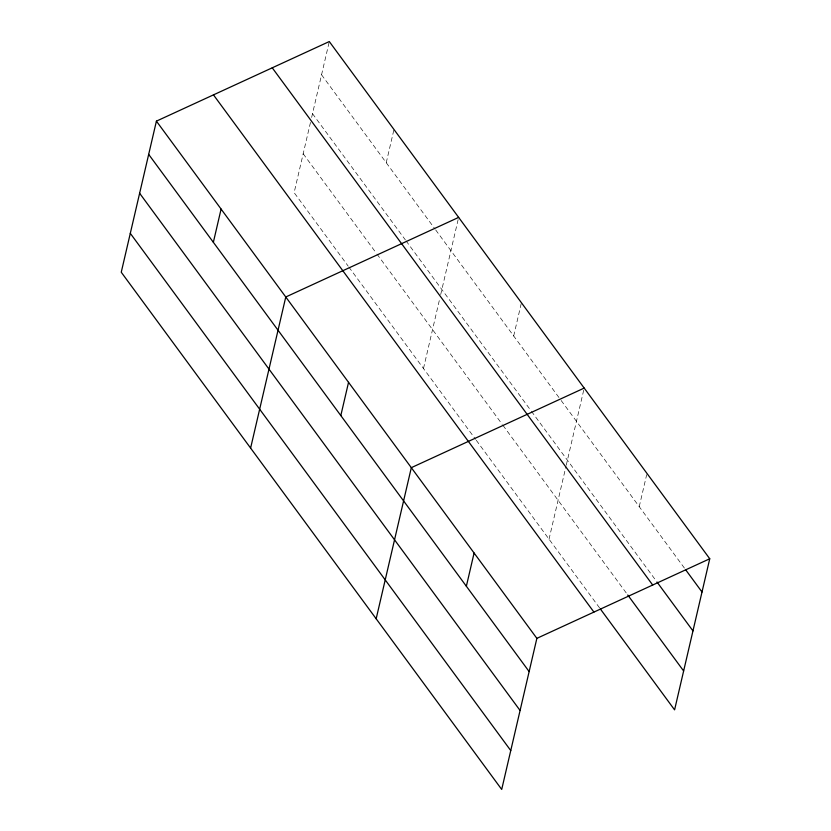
<?xml version="1.0" encoding="UTF-8"?>
<svg xmlns="http://www.w3.org/2000/svg" width="831" height="831" viewBox="0 0 831 831"><rect width="100%" height="100%" fill="white"/><g stroke="black" fill="none" stroke-linecap="round" stroke-linejoin="round"><path stroke-width="0.62" stroke-dasharray="4.16 3.12" d="M310.472 122.448L294.132 192.647L348.158 266.097M311.635 117.441L329.294 41.55M386.238 162.71L393.967 129.48M423.488 368.507L439.526 299.555M440.7 294.548L458.65 217.4M513.683 335.984L521.421 302.744M549.031 539.184L565.953 466.471M566.243 465.225L584.193 388.087M639.236 506.661L646.684 474.657M321.555 74.79L434.935 228.92M435.693 229.948L560.385 399.462M561.154 400.5L684.401 568.061M312.508 113.681L405.341 239.879M406.099 240.917L530.666 410.254M531.435 411.303L656.21 580.942M303.18 153.756L376.225 253.06M376.994 254.099L502.204 424.319M502.963 425.358L626.99 593.957M348.916 267.125L475.54 439.267M476.308 440.316L599.556 607.866"/><path stroke-width="1.25" d="M156.415 121.139L121.253 272.236L501.706 789.45L536.868 638.353L156.415 121.139L329.294 41.55L709.747 558.764L674.585 709.861L600.325 608.915M213.359 242.299L221.098 209.059M250.609 448.086L285.771 296.989L458.65 217.4M340.814 415.562L348.542 382.333M376.163 618.773L411.324 467.666L584.193 388.087M466.357 586.25L474.096 553.01M536.868 638.353L709.747 558.764M685.939 570.149L702.008 592.004M656.978 581.98L692.961 630.895M272.246 67.81L652.699 585.024M627.748 594.996L683.633 670.97M213.463 94.869L593.916 612.083M148.676 154.379L529.139 671.583M139.629 193.27L520.081 710.484M130.301 233.345L510.753 750.559"/></g></svg>
